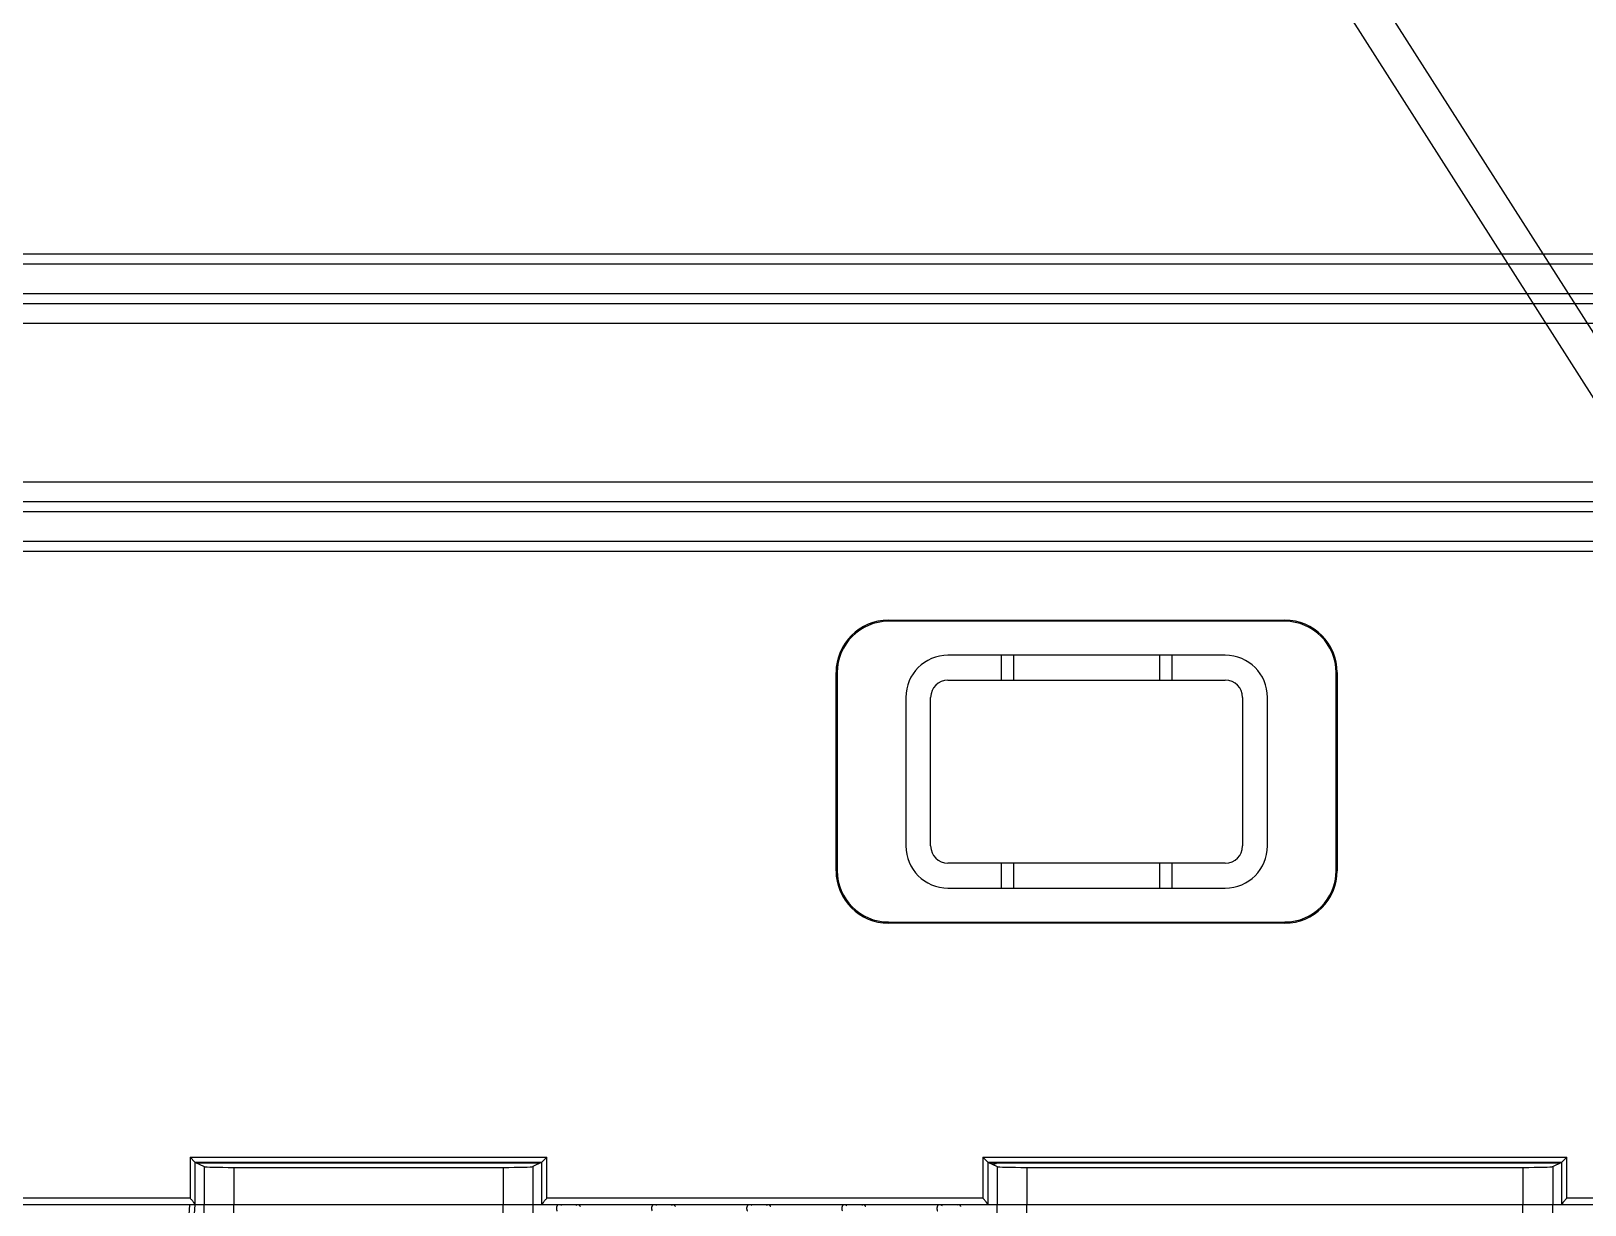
# Model space of a CAD drawing. Header units: millimetres. Extents: x 562 to 17351, y 2396 to 6995.
# Drawn here: x 14305.2 to 14462.1, y 5218.7 to 5337.2 of the extents above; entities that cross this region are included whole.
import ezdxf

# ---------------------------------------------------------------- set-up
doc = ezdxf.new("R2010")
doc.units = ezdxf.units.MM
doc.layers.add('02___PRT_ALL_AXES', color=7, linetype='Continuous')

# ---------------------------------------------------------------- blocks, each defined once
blk = doc.blocks.new('DTGCNV')
at = {"color": 7, "linetype": 'Continuous'}
for p, q in [((13316.62, 5010.2), (12716.62, 5010.2)), ((13098.88, 5007.2), (13099.09, 5010.2)), ((13099.39, 5006.95), (13099.62, 5010.2)), ((13100.53, 5006.33), (13100.53, 5010.2)), ((13103.53, 5006.4), (13103.53, 5010.2)), ((13130.71, 5006.4), (13130.71, 5010.2)), ((13133.71, 5010.2), (13133.71, 5006.33)), ((13136.6, 5010.14), (13136.5, 5010.2)), ((13138.13, 5010.14), (13138.16, 5010.2)), ((13146.21, 5010.14), (13146.1, 5010.2)), ((13147.73, 5010.14), (13147.76, 5010.2)), ((13155.81, 5010.14), (13155.71, 5010.2)), ((13157.34, 5010.14), (13157.37, 5010.2)), ((13165.31, 5010.2), (13165.42, 5010.14)), ((13166.97, 5010.2), (13166.94, 5010.14)), ((13174.91, 5010.2), (13175.02, 5010.14)), ((13176.58, 5010.2), (13176.54, 5010.14)), ((13180.57, 5006.33), (13180.57, 5010.2)), ((13183.57, 5006.4), (13183.57, 5010.2)), ((13233.67, 5006.4), (13233.67, 5010.2)), ((13236.67, 5006.33), (13236.67, 5010.2)), ((13149.85, 4903.45), (13275.55, 4706.13)), ((13273.33, 4703.11), (13194.98, 4826.09)), ((13169.62, 4731.75), (13209.62, 4731.75)), ((13169.62, 4731.75), (13169.62, 4731.63)), ((13209.62, 4731.63), (13169.62, 4731.63)), ((13209.62, 4731.75), (13209.62, 4731.63)), ((13203.62, 4728.2), (13175.62, 4728.2)), ((13181.02, 4725.7), (13181.02, 4728.2)), ((13182.22, 4728.2), (13182.22, 4725.7)), ((13197.02, 4725.7), (13197.02, 4728.2)), ((13198.22, 4728.2), (13198.22, 4725.7)), ((13164.32, 4726.45), (13164.43, 4726.45)), ((13164.32, 4706.45), (13164.32, 4726.45)), ((13164.43, 4726.45), (13164.43, 4706.45)), ((13175.62, 4725.7), (13203.62, 4725.7)), ((13214.92, 4726.45), (13214.8, 4726.45)), ((13214.8, 4706.45), (13214.8, 4726.45)), ((13214.92, 4726.45), (13214.92, 4706.45)), ((13171.37, 4723.95), (13171.37, 4708.95)), ((13173.87, 4708.95), (13173.87, 4723.95)), ((13205.37, 4723.95), (13205.37, 4708.95)), ((13207.87, 4708.95), (13207.87, 4723.95)), ((13164.32, 4706.45), (13164.43, 4706.45)), ((13203.62, 4707.2), (13175.62, 4707.2)), ((13181.02, 4704.7), (13181.02, 4707.2)), ((13182.22, 4707.2), (13182.22, 4704.7)), ((13197.02, 4704.7), (13197.02, 4707.2)), ((13198.22, 4707.2), (13198.22, 4704.7)), ((13214.92, 4706.45), (13214.8, 4706.45)), ((13175.62, 4704.7), (13203.62, 4704.7)), ((13169.62, 4701.26), (13209.62, 4701.26)), ((13169.62, 4701.15), (13169.62, 4701.26)), ((13209.62, 4701.15), (13169.62, 4701.15)), ((13209.62, 4701.15), (13209.62, 4701.26)), ((13099.1, 4677.53), (13135.13, 4677.53)), ((13099.1, 4677.53), (13099.6, 4677.03)), ((13099.1, 4677.53), (13099.1, 4673.4)), ((13099.6, 4677.03), (13134.63, 4677.03)), ((13099.6, 4677.03), (13100.53, 4676.57)), ((13099.6, 4677.03), (13099.6, 4672.73)), ((13099.78, 4676.94), (13134.46, 4676.94)), ((13100.53, 4676.57), (13100.53, 4672.7)), ((13103.53, 4676.49), (13130.71, 4676.49)), ((13103.53, 4676.49), (13103.53, 4672.7)), ((13130.71, 4676.49), (13130.71, 4672.7)), ((13134.63, 4677.03), (13133.71, 4676.57)), ((13133.71, 4676.57), (13133.71, 4672.7)), ((13134.63, 4677.03), (13135.13, 4677.53)), ((13134.63, 4672.73), (13134.63, 4677.03)), ((13135.13, 4673.4), (13135.13, 4677.53)), ((13179.14, 4677.53), (13238.09, 4677.53)), ((13179.14, 4677.53), (13179.64, 4677.03)), ((13179.14, 4677.53), (13179.14, 4673.4)), ((13179.64, 4677.03), (13237.59, 4677.03)), ((13179.64, 4677.03), (13180.57, 4676.57)), ((13179.64, 4677.03), (13179.64, 4672.73)), ((13179.82, 4676.94), (13237.42, 4676.94)), ((13180.57, 4676.57), (13180.57, 4672.7)), ((13183.57, 4676.49), (13233.67, 4676.49)), ((13183.57, 4676.49), (13183.57, 4672.7)), ((13233.67, 4676.49), (13233.67, 4672.7)), ((13236.67, 4676.57), (13237.59, 4677.03)), ((13236.67, 4676.57), (13236.67, 4672.7)), ((13237.59, 4677.03), (13238.09, 4677.53)), ((13237.59, 4672.73), (13237.59, 4677.03)), ((13238.09, 4673.4), (13238.09, 4677.53)), ((12970.76, 4673.4), (13099.1, 4673.4)), ((13135.13, 4673.4), (13179.14, 4673.4)), ((13238.09, 4673.4), (13292.27, 4673.4)), ((13316.62, 4672.7), (12717.12, 4672.7))]:
    blk.add_line(p, q, dxfattribs=at)
for centre, radius, start, end in [((13169.62, 4726.45), 5.3, 90, 180), ((13169.62, 4726.45), 5.18, 90, 180), ((13209.62, 4726.45), 5.3, 0, 90), ((13209.62, 4726.45), 5.18, 0, 90), ((13175.62, 4723.95), 4.25, 90, 180), ((13203.62, 4723.95), 4.25, 0, 90), ((13175.62, 4723.95), 1.75, 90, 180), ((13203.62, 4723.95), 1.75, 0, 90), ((13175.62, 4708.95), 4.25, 180, 270), ((13175.62, 4708.95), 1.75, 180, 270), ((13203.62, 4708.95), 4.25, 270, 0), ((13203.62, 4708.95), 1.75, 270, 0), ((13169.62, 4706.45), 5.3, 180, 270), ((13169.62, 4706.45), 5.18, 180, 270), ((13209.62, 4706.45), 5.3, 270, 0), ((13209.62, 4706.45), 5.18, 270, 0)]:
    blk.add_arc(centre, radius, start, end, dxfattribs=at)
at = {"color": 4, "linetype": 'Continuous'}
blk.add_arc((13177.62, 4683.57), 7.25, 290.4383, 293.8908, dxfattribs=at)
at = {"color": 7, "linetype": 'Continuous'}
for centre, major_axis, ratio, start_param, end_param in [((13134.62, 5009.5), (0, 0.7), 0.052408, -0.329, 0), ((13179.65, 5009.5), (0, 0.7), 0.052408, 0, 0.329), ((13237.58, 5009.5), (0, 0.7), 0.052408, -0.329, 0), ((13099.6, 4677.53), (0, 0.5), 0.052408, -3.193953, -3.167773), ((13103.53, 4676.57), (3, 0), 0.026186, -3.089233, -1.570796), ((13130.71, 4676.57), (3, 0), 0.026186, -1.570796, -0.05236), ((13134.63, 4677.53), (0, 0.5), 0.052408, -3.115413, -3.089233), ((13179.64, 4677.53), (0, 0.5), 0.052408, -3.193953, -3.167773), ((13183.57, 4676.57), (3, 0), 0.026186, -3.089233, -1.570796), ((13233.67, 4676.57), (3, 0), 0.026186, -1.570796, -0.05236), ((13237.59, 4677.53), (0, 0.5), 0.052408, -3.115413, -3.089233), ((13099.61, 4673.4), (0, 0.7), 0.052408, -3.470593, -3.141593), ((13134.62, 4673.4), (0, 0.7), 0.052408, -3.141593, -2.812592), ((13179.65, 4673.4), (0, 0.7), 0.052408, -3.470593, -3.141593), ((13237.58, 4673.4), (0, 0.7), 0.052408, -3.141593, -2.812592)]:
    blk.add_ellipse(centre, major_axis=major_axis, ratio=ratio, start_param=start_param, end_param=end_param, dxfattribs=at)
for points, knots in [([(13136.17, 5010.2), (13136.17, 5010.2), (13136.18, 5010.2), (13136.18, 5010.2), (13136.19, 5010.19), (13136.19, 5010.19), (13136.19, 5010.19), (13136.19, 5010.19), (13136.19, 5010.18), (13136.19, 5010.18), (13136.19, 5010.17), (13136.18, 5010.16), (13136.18, 5010.15), (13136.17, 5010.14), (13136.16, 5010.13), (13136.15, 5010.11), (13136.14, 5010.09), (13136.13, 5010.06), (13136.11, 5010.02), (13136.1, 5009.98), (13136.09, 5009.93), (13136.08, 5009.87), (13136.08, 5009.82), (13136.09, 5009.76), (13136.11, 5009.7), (13136.13, 5009.64), (13136.15, 5009.6), (13136.16, 5009.59)], [0, 0, 0, 0, 0.012577, 0.017811, 0.022415, 0.026524, 0.030371, 0.038422, 0.043171, 0.048577, 0.06156, 0.077442, 0.095999, 0.116978, 0.140127, 0.165209, 0.192065, 0.250601, 0.315018, 0.384942, 0.460136, 0.540384, 0.625394, 0.714676, 0.807485, 0.902935, 1, 1, 1, 1]), ([(13138.51, 5010.03), (13138.5, 5010.05), (13138.49, 5010.07), (13138.47, 5010.1), (13138.45, 5010.13), (13138.44, 5010.14), (13138.43, 5010.15), (13138.42, 5010.16), (13138.41, 5010.17), (13138.41, 5010.18), (13138.4, 5010.18), (13138.4, 5010.19), (13138.4, 5010.19), (13138.4, 5010.19), (13138.4, 5010.2), (13138.4, 5010.2), (13138.4, 5010.2), (13138.41, 5010.2), (13138.41, 5010.2)], [0, 0, 0, 0, 0.204317, 0.392896, 0.563403, 0.640806, 0.712092, 0.776327, 0.832529, 0.879525, 0.916233, 0.930591, 0.942394, 0.959733, 0.967501, 0.976309, 0.987004, 1, 1, 1, 1]), ([(13145.78, 5010.2), (13145.78, 5010.2), (13145.78, 5010.2), (13145.79, 5010.2), (13145.79, 5010.19), (13145.79, 5010.19), (13145.79, 5010.19), (13145.8, 5010.19), (13145.79, 5010.18), (13145.79, 5010.18), (13145.79, 5010.17), (13145.79, 5010.16), (13145.78, 5010.15), (13145.77, 5010.14), (13145.77, 5010.13), (13145.76, 5010.11), (13145.75, 5010.09), (13145.73, 5010.06), (13145.72, 5010.02), (13145.7, 5009.98), (13145.69, 5009.93), (13145.69, 5009.87), (13145.69, 5009.82), (13145.7, 5009.76), (13145.71, 5009.7), (13145.73, 5009.64), (13145.75, 5009.6), (13145.76, 5009.59)], [0, 0, 0, 0, 0.012577, 0.017811, 0.022415, 0.026524, 0.030371, 0.038422, 0.043171, 0.048577, 0.06156, 0.077442, 0.095999, 0.116978, 0.140127, 0.165209, 0.192065, 0.250601, 0.315018, 0.384942, 0.460136, 0.540384, 0.625394, 0.714676, 0.807485, 0.902935, 1, 1, 1, 1]), ([(13148.11, 5010.03), (13148.11, 5010.05), (13148.09, 5010.07), (13148.07, 5010.1), (13148.05, 5010.13), (13148.04, 5010.14), (13148.03, 5010.15), (13148.02, 5010.16), (13148.02, 5010.17), (13148.01, 5010.18), (13148.01, 5010.18), (13148, 5010.19), (13148, 5010.19), (13148, 5010.19), (13148, 5010.2), (13148.01, 5010.2), (13148.01, 5010.2), (13148.01, 5010.2), (13148.01, 5010.2)], [0, 0, 0, 0, 0.204317, 0.392896, 0.563403, 0.640806, 0.712092, 0.776327, 0.832529, 0.879525, 0.916233, 0.930591, 0.942394, 0.959733, 0.967501, 0.976309, 0.987004, 1, 1, 1, 1]), ([(13155.38, 5010.2), (13155.38, 5010.2), (13155.39, 5010.2), (13155.39, 5010.2), (13155.39, 5010.19), (13155.4, 5010.19), (13155.4, 5010.19), (13155.4, 5010.19), (13155.4, 5010.18), (13155.4, 5010.18), (13155.4, 5010.17), (13155.39, 5010.16), (13155.38, 5010.15), (13155.38, 5010.14), (13155.37, 5010.13), (13155.36, 5010.11), (13155.35, 5010.09), (13155.34, 5010.06), (13155.32, 5010.02), (13155.31, 5009.98), (13155.3, 5009.93), (13155.29, 5009.87), (13155.29, 5009.82), (13155.3, 5009.76), (13155.31, 5009.7), (13155.34, 5009.64), (13155.36, 5009.6), (13155.37, 5009.59)], [0, 0, 0, 0, 0.012577, 0.017811, 0.022415, 0.026524, 0.030371, 0.038422, 0.043171, 0.048577, 0.06156, 0.077442, 0.095999, 0.116978, 0.140127, 0.165209, 0.192065, 0.250601, 0.315018, 0.384942, 0.460136, 0.540384, 0.625394, 0.714676, 0.807485, 0.902935, 1, 1, 1, 1]), ([(13157.72, 5010.03), (13157.71, 5010.05), (13157.7, 5010.07), (13157.68, 5010.1), (13157.66, 5010.13), (13157.64, 5010.14), (13157.64, 5010.15), (13157.63, 5010.16), (13157.62, 5010.17), (13157.61, 5010.18), (13157.61, 5010.18), (13157.61, 5010.19), (13157.61, 5010.19), (13157.61, 5010.19), (13157.61, 5010.2), (13157.61, 5010.2), (13157.61, 5010.2), (13157.61, 5010.2), (13157.61, 5010.2)], [0, 0, 0, 0, 0.204316, 0.392897, 0.563407, 0.640809, 0.712098, 0.776334, 0.832531, 0.879528, 0.916238, 0.930594, 0.942393, 0.959731, 0.967497, 0.976306, 0.987002, 1, 1, 1, 1]), ([(13164.98, 5010.2), (13164.99, 5010.2), (13164.99, 5010.2), (13165, 5010.2), (13165, 5010.19), (13165, 5010.19), (13165, 5010.19), (13165, 5010.19), (13165, 5010.18), (13165, 5010.18), (13165, 5010.17), (13164.99, 5010.16), (13164.99, 5010.15), (13164.98, 5010.14), (13164.97, 5010.13), (13164.97, 5010.11), (13164.95, 5010.09), (13164.94, 5010.06), (13164.93, 5010.02), (13164.91, 5009.98), (13164.9, 5009.93), (13164.9, 5009.87), (13164.9, 5009.82), (13164.9, 5009.76), (13164.92, 5009.7), (13164.94, 5009.64), (13164.96, 5009.6), (13164.97, 5009.59)], [0, 0, 0, 0, 0.012577, 0.017811, 0.022415, 0.026524, 0.030371, 0.038422, 0.043171, 0.048577, 0.06156, 0.077442, 0.095999, 0.116978, 0.140127, 0.165209, 0.192065, 0.250601, 0.315018, 0.384942, 0.460136, 0.540384, 0.625394, 0.714676, 0.807485, 0.902935, 1, 1, 1, 1]), ([(13167.32, 5010.03), (13167.31, 5010.05), (13167.3, 5010.07), (13167.28, 5010.1), (13167.26, 5010.13), (13167.25, 5010.14), (13167.24, 5010.15), (13167.23, 5010.16), (13167.22, 5010.17), (13167.22, 5010.18), (13167.21, 5010.18), (13167.21, 5010.19), (13167.21, 5010.19), (13167.21, 5010.19), (13167.21, 5010.2), (13167.21, 5010.2), (13167.22, 5010.2), (13167.22, 5010.2), (13167.22, 5010.2)], [0, 0, 0, 0, 0.204317, 0.392896, 0.563403, 0.640806, 0.712092, 0.776327, 0.832529, 0.879525, 0.916233, 0.930591, 0.942394, 0.959733, 0.967501, 0.976309, 0.987004, 1, 1, 1, 1]), ([(13174.59, 5010.2), (13174.59, 5010.2), (13174.59, 5010.2), (13174.6, 5010.2), (13174.6, 5010.19), (13174.6, 5010.19), (13174.61, 5010.19), (13174.61, 5010.19), (13174.61, 5010.18), (13174.61, 5010.18), (13174.6, 5010.17), (13174.6, 5010.16), (13174.59, 5010.15), (13174.59, 5010.14), (13174.58, 5010.13), (13174.57, 5010.11), (13174.56, 5010.09), (13174.54, 5010.06), (13174.53, 5010.02), (13174.52, 5009.98), (13174.51, 5009.93), (13174.5, 5009.87), (13174.5, 5009.82), (13174.51, 5009.76), (13174.52, 5009.7), (13174.54, 5009.64), (13174.56, 5009.6), (13174.58, 5009.59)], [0, 0, 0, 0, 0.012577, 0.017811, 0.022415, 0.026524, 0.030371, 0.038422, 0.043171, 0.048577, 0.06156, 0.077442, 0.095999, 0.116978, 0.140127, 0.165209, 0.192065, 0.250601, 0.315018, 0.384942, 0.460136, 0.540384, 0.625394, 0.714676, 0.807485, 0.902935, 1, 1, 1, 1]), ([(13176.93, 5010.03), (13176.92, 5010.05), (13176.91, 5010.07), (13176.88, 5010.1), (13176.87, 5010.13), (13176.85, 5010.14), (13176.84, 5010.15), (13176.84, 5010.16), (13176.83, 5010.17), (13176.82, 5010.18), (13176.82, 5010.18), (13176.82, 5010.19), (13176.82, 5010.19), (13176.82, 5010.19), (13176.82, 5010.2), (13176.82, 5010.2), (13176.82, 5010.2), (13176.82, 5010.2), (13176.82, 5010.2)], [0, 0, 0, 0, 0.204317, 0.392896, 0.563403, 0.640806, 0.712092, 0.776327, 0.832529, 0.879525, 0.916233, 0.930591, 0.942394, 0.959733, 0.967501, 0.976309, 0.987004, 1, 1, 1, 1]), ([(13099.6, 4672.73), (13099.6, 4672.74), (13099.6, 4672.75), (13099.6, 4672.76), (13099.59, 4672.77), (13099.58, 4672.79), (13099.56, 4672.82), (13099.54, 4672.85), (13099.51, 4672.89), (13099.47, 4672.95), (13099.42, 4673.02), (13099.34, 4673.11), (13099.27, 4673.2), (13099.19, 4673.3), (13099.13, 4673.36), (13099.1, 4673.4)], [0, 0, 0, 0, 0.013463, 0.028958, 0.046471, 0.065932, 0.110248, 0.160922, 0.216933, 0.277361, 0.408429, 0.549248, 0.696374, 0.84732, 1, 1, 1, 1]), ([(13135.13, 4673.4), (13135.11, 4673.36), (13135.05, 4673.3), (13134.97, 4673.2), (13134.89, 4673.11), (13134.82, 4673.02), (13134.76, 4672.95), (13134.72, 4672.89), (13134.7, 4672.85), (13134.67, 4672.82), (13134.66, 4672.79), (13134.65, 4672.77), (13134.64, 4672.76), (13134.64, 4672.75), (13134.63, 4672.74), (13134.63, 4672.73)], [0, 0, 0, 0, 0.152678, 0.303619, 0.450743, 0.591561, 0.722626, 0.783052, 0.839064, 0.889738, 0.93406, 0.953523, 0.971039, 0.986537, 1, 1, 1, 1]), ([(13179.64, 4672.73), (13179.64, 4672.74), (13179.64, 4672.75), (13179.64, 4672.76), (13179.63, 4672.77), (13179.62, 4672.79), (13179.6, 4672.82), (13179.58, 4672.85), (13179.55, 4672.89), (13179.51, 4672.95), (13179.46, 4673.02), (13179.38, 4673.11), (13179.31, 4673.2), (13179.23, 4673.3), (13179.17, 4673.36), (13179.14, 4673.4)], [0, 0, 0, 0, 0.013463, 0.028958, 0.046471, 0.065932, 0.110248, 0.160922, 0.216933, 0.277361, 0.408429, 0.549248, 0.696374, 0.84732, 1, 1, 1, 1]), ([(13238.09, 4673.4), (13238.07, 4673.36), (13238.01, 4673.3), (13237.93, 4673.2), (13237.85, 4673.11), (13237.78, 4673.02), (13237.72, 4672.95), (13237.68, 4672.89), (13237.66, 4672.85), (13237.63, 4672.82), (13237.62, 4672.79), (13237.61, 4672.77), (13237.6, 4672.76), (13237.6, 4672.75), (13237.59, 4672.74), (13237.59, 4672.73)], [0, 0, 0, 0, 0.152678, 0.303619, 0.450743, 0.591561, 0.722626, 0.783052, 0.839064, 0.889738, 0.93406, 0.953523, 0.971039, 0.986537, 1, 1, 1, 1])]:
    blk.add_open_spline(points, degree=3, knots=knots, dxfattribs=at)
blk = doc.blocks.new('*U61')
blk.add_blockref('DTGCNV', (-13016.62, -4845.2))
blk = doc.blocks.new('*U62')
at = {"color": 0, "linetype": 'ByBlock', "lineweight": -2, "transparency": 16777216}
for p in [(1800, 1350), (1800, 1012.5)]:
    blk.add_blockref('*U61', p, dxfattribs=at)
blk = doc.blocks.new('rygdvx')
at = {"color": 114, "linetype": 'Continuous', "true_color": 0x139b48}
for p, q in [((14231.06, 11058.58), (13677.06, 11058.58)), ((14231.06, 11053.58), (13677.06, 11053.58)), ((14231.06, 11051.58), (13677.06, 11051.58)), ((14231.06, 11035.58), (13677.06, 11035.58)), ((14231.06, 11033.58), (13677.06, 11033.58)), ((14231.06, 11028.58), (13677.06, 11028.58))]:
    blk.add_line(p, q, dxfattribs=at)
at = {"layer": '02___PRT_ALL_AXES', "color": 114, "linetype": 'Continuous', "true_color": 0x139b48}
for p, q in [((14227.09, 11057.58), (13681.03, 11057.58)), ((14227.09, 11054.58), (13681.03, 11054.58)), ((14227.09, 11032.58), (13681.03, 11032.58)), ((14227.09, 11029.58), (13681.03, 11029.58))]:
    blk.add_line(p, q, dxfattribs=at)
blk = doc.blocks.new('*U139')
blk.add_blockref('rygdvx', (-13946.56, -11136.35))
blk = doc.blocks.new('*U141')
at = {"color": 0, "linetype": 'ByBlock', "lineweight": -2, "transparency": 16777216}
blk.add_blockref('*U139', (1800, 0), dxfattribs=at)

msp = doc.modelspace()

# ---------------------------------------------------------------- block references
for name, p in [('*U141', (12431.316, 5392.479)), ('*U62', (12438.816, 4041.217))]:
    msp.add_blockref(name, p)

doc.saveas('drawing.dxf')
